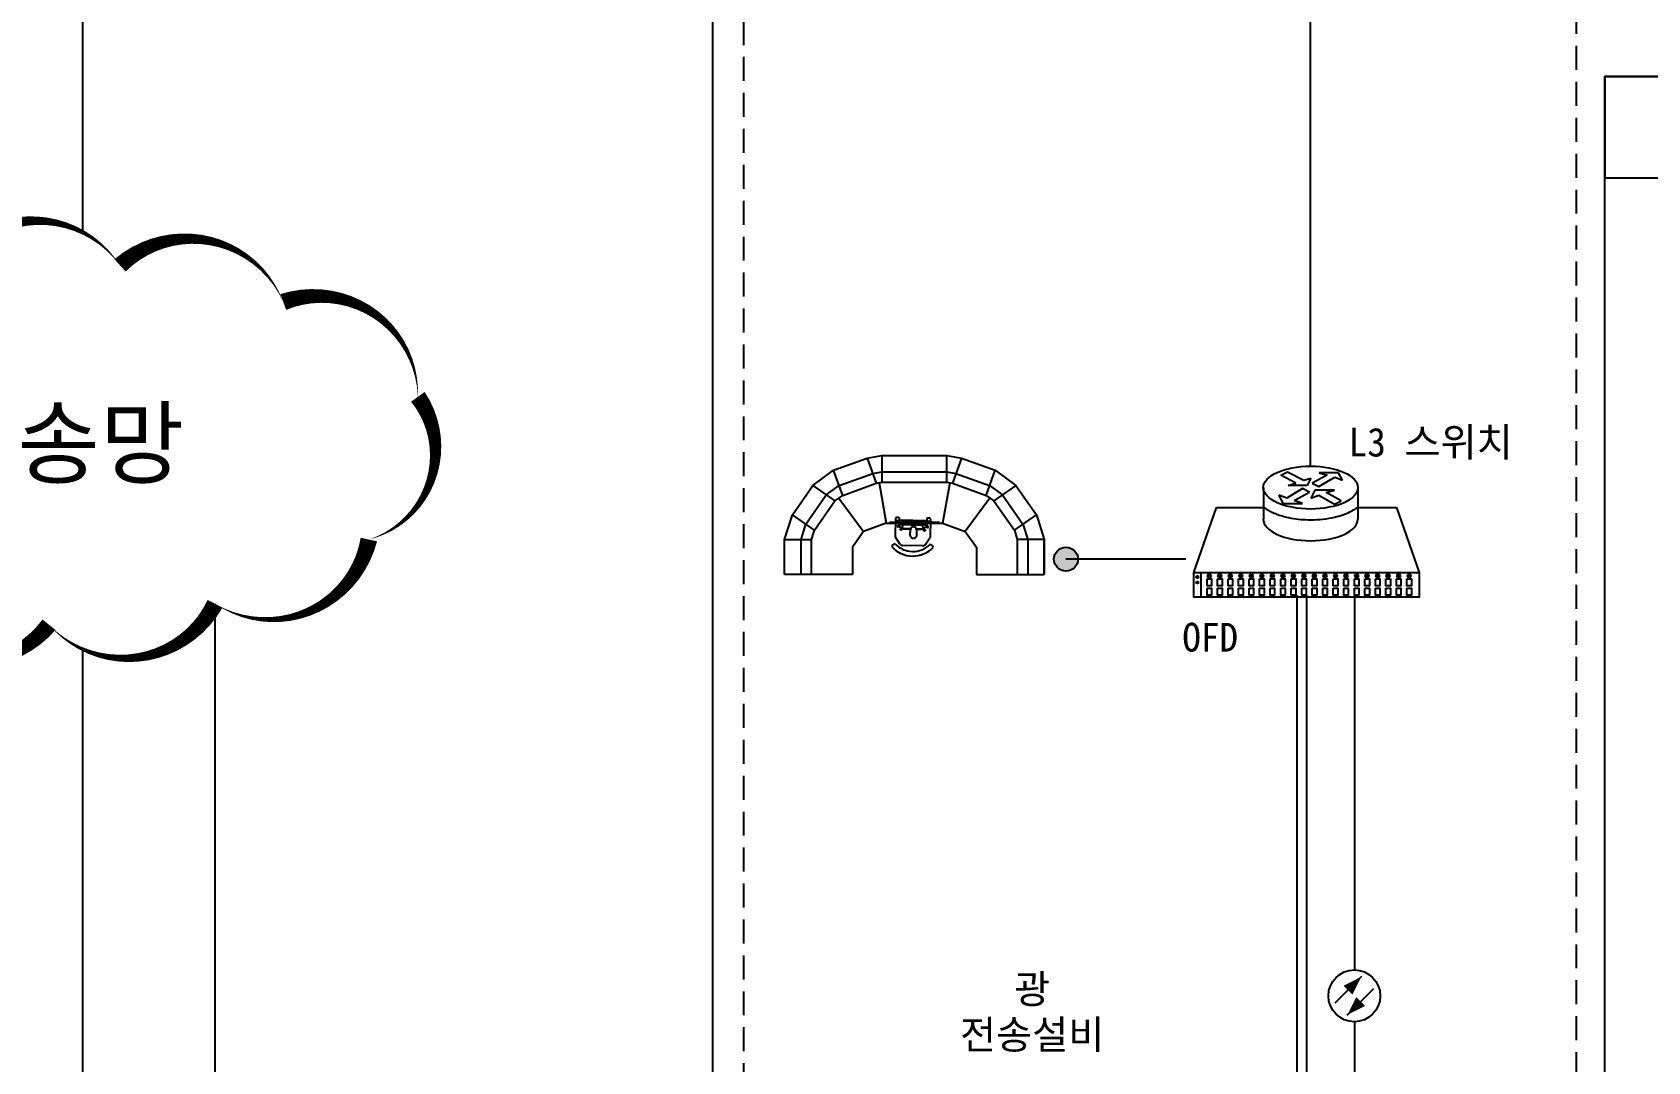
# Model space of a CAD drawing. Header units: millimetres. Extents: x 4 to 3929, y -454 to 587.
# Drawn here: x 1541.5 to 1878.6, y -221 to -6.1 of the extents above; entities that cross this region are included whole.
import ezdxf
from ezdxf.enums import TextEntityAlignment as Align

# ---------------------------------------------------------------- set-up
doc = ezdxf.new("R2010")
doc.units = ezdxf.units.MM
doc.header["$LTSCALE"] = 10
doc.linetypes.add('A-DASHD01', pattern=[0.75, 0.5, -0.25])
for name, color, linetype in [('CZ-CABL', 4, 'Continuous'), ('CZ-LIN1', 7, 'Continuous'), ('CZ-SYMB', 2, 'Continuous'), ('CZ-TABL-LIN1', 4, 'Continuous'), ('CZ-TEX2', 3, 'Continuous'), ('TN-CABL', 2, 'Continuous'), ('TT-TEXT', 3, 'Continuous')]:
    doc.layers.add(name, color=color, linetype=linetype)
doc.styles.get("Standard").update_dxf_attribs({"font": 'GulimChe.ttf'})
doc.styles.add('굴림체', font='GulimChe.ttf')

# ---------------------------------------------------------------- blocks, each defined once
blk = doc.blocks.new('WO')
at = {"layer": 'CZ-LIN1'}
h = blk.add_hatch(color=256, dxfattribs=at)
h.dxf.hatch_style = 1
edge = h.paths.add_edge_path()
edge.add_arc((0, 0), 2.5, 0, 360)
blk.add_circle((0, 0), 2.5, dxfattribs=at)
blk = doc.blocks.new('WW')
at = {"layer": 'CZ-SYMB'}
for points in [[(1.83, 4.94), (-5.02, -1.91)], [(-1.83, -4.94), (5.02, 1.91)]]:
    blk.add_lwpolyline(points, dxfattribs=at)
for points in [[(-2.78, 2.59), (1.83, 4.94), (-0.52, 0.33)], [(2.78, -2.59), (-1.83, -4.94), (0.52, -0.33)]]:
    blk.add_solid(points, dxfattribs=at)
at = {"layer": 'TN-CABL'}
blk.add_circle((0, 0), 6.67, dxfattribs=at)

msp = doc.modelspace()

# ---------------------------------------------------------------- linework, layer by layer
at = {"layer": 'CZ-CABL'}
msp.add_lwpolyline([(1928.58, -15.38), (1869.64, -15.38), (1869.64, -36.5), (1928.58, -36.5)], close=True, dxfattribs=at)
at = {"layer": 'CZ-LIN1', "flags": 128}
for points in [[(1808.23, -96.69), (1808.23, 251.06)], [(1782.18, -116.1), (1757.18, -116.1)], [(1807.36, -123.64), (1807.36, -290.82), (1772.11, -290.82)], [(1805.36, -123.64), (1805.36, -288.82), (1772.11, -288.82)], [(1817.36, -123.64), (1817.36, -201.82)], [(1699.45, -295.82), (1579.61, -295.82), (1579.61, -125.42)], [(1817.36, -212.63), (1817.36, -290.82)]]:
    msp.add_lwpolyline(points, dxfattribs=at)
at = {"layer": 'CZ-SYMB'}
for p, q in [((1710.58, -102.8), (1708.66, -97.54)), ((1715.69, -94.99), (1717.6, -100.25)), ((1718.74, -94.45), (1718.74, -100.05)), ((1732.34, -100.05), (1732.34, -94.45)), ((1735.4, -94.99), (1733.48, -100.25)), ((1740.51, -102.8), (1742.42, -97.54)), ((1704.37, -100.74), (1708.95, -103.95)), ((1718.17, -100.15), (1719.66, -108.58)), ((1732.91, -100.15), (1731.42, -108.58)), ((1746.72, -100.74), (1742.13, -103.95)), ((1709.76, -103.38), (1714.92, -110.31)), ((1741.32, -103.38), (1736.16, -110.31)), ((1704.67, -110.07), (1700.08, -106.86)), ((1721.62, -107.63), (1721.56, -111.45)), ((1722.23, -107.4), (1721.86, -107.39)), ((1722.35, -107.52), (1722.32, -109.19)), ((1728.17, -107.62), (1728.14, -109.29)), ((1728.29, -107.5), (1728.65, -107.51)), ((1728.89, -107.75), (1728.82, -111.58)), ((1746.42, -110.07), (1751.01, -106.86)), ((1714.92, -110.31), (1712.6, -113.63)), ((1719.66, -108.58), (1714.92, -110.31)), ((1719.66, -108.58), (1731.42, -108.58)), ((1720.56, -108.41), (1730.53, -108.41)), ((1720.59, -108.59), (1730.49, -108.59)), ((1722.34, -108.09), (1721.61, -108.08)), ((1722.3, -109.11), (1721.93, -109.18)), ((1722.32, -109.23), (1721.95, -109.3)), ((1722.34, -109.35), (1721.98, -109.42)), ((1728.14, -109.06), (1722.32, -108.94)), ((1728.15, -108.46), (1722.33, -108.34)), ((1722.33, -109.27), (1722.85, -109.46)), ((1728.16, -108.1), (1722.34, -107.98)), ((1722.88, -109.59), (1722.5, -110.07)), ((1722.97, -109.66), (1722.59, -110.14)), ((1723.07, -109.74), (1722.69, -110.22)), ((1722.97, -109.66), (1723.23, -108.96)), ((1724.77, -109.77), (1723.2, -109.75)), ((1724.77, -109.89), (1723.2, -109.87)), ((1725.23, -109.37), (1725.16, -109)), ((1725.23, -109.37), (1725.31, -109)), ((1727.24, -109.81), (1725.96, -109.79)), ((1727.24, -109.93), (1725.96, -109.91)), ((1727.47, -109.74), (1727.24, -109.04)), ((1727.37, -109.81), (1727.73, -110.3)), ((1727.47, -109.74), (1727.83, -110.23)), ((1727.56, -109.67), (1727.93, -110.16)), ((1728.13, -109.37), (1727.6, -109.54)), ((1728.11, -109.44), (1728.47, -109.53)), ((1728.14, -109.33), (1728.5, -109.41)), ((1728.16, -108.19), (1728.88, -108.2)), ((1728.16, -109.21), (1728.53, -109.29)), ((1731.42, -108.58), (1736.16, -110.31)), ((1736.16, -110.31), (1738.49, -113.63)), ((1698.46, -111.99), (1704.06, -111.99)), ((1712.6, -113.63), (1712.6, -119.28)), ((1722.56, -113.01), (1721.58, -111.52)), ((1727.27, -113.35), (1723.05, -113.28)), ((1727.77, -113.1), (1728.8, -111.64)), ((1738.49, -113.63), (1738.49, -119.28)), ((1752.62, -111.99), (1747.02, -111.99)), ((1752.62, -119.28), (1752.62, -111.99)), ((1712.6, -119.28), (1698.46, -119.28)), ((1738.49, -119.28), (1752.62, -119.28))]:
    msp.add_line(p, q, dxfattribs=at)
at = {"layer": 'CZ-SYMB', "linetype": 'Continuous'}
for p, q in [((1801.99, -98.6), (1803.43, -97.88)), ((1805.18, -100.25), (1801.99, -98.6)), ((1803.43, -97.88), (1806.81, -99.63)), ((1803.53, -100.76), (1805.18, -100.25)), ((1807.53, -100.76), (1803.53, -100.76)), ((1806.81, -99.63), (1808.3, -99.22)), ((1808.3, -99.22), (1807.53, -100.76)), ((1811.68, -98.6), (1808.54, -100.25)), ((1808.54, -100.25), (1809.95, -100.97)), ((1809.95, -100.97), (1813.32, -99.02)), ((1814.04, -98.08), (1810.04, -98.08)), ((1810.04, -98.08), (1811.68, -98.6)), ((1813.32, -99.02), (1814.86, -99.63)), ((1814.86, -99.63), (1814.04, -98.08)), ((1798.37, -101.16), (1798.37, -107.77)), ((1803.29, -103.34), (1801.63, -102.72)), ((1801.63, -102.72), (1802.47, -104.48)), ((1802.47, -104.48), (1806.55, -104.48)), ((1806.56, -101.38), (1803.29, -103.34)), ((1804.83, -103.86), (1807.97, -102.1)), ((1806.55, -104.48), (1804.83, -103.86)), ((1807.97, -102.1), (1806.56, -101.38)), ((1809.13, -101.69), (1808.3, -103.34)), ((1808.3, -103.34), (1809.93, -102.73)), ((1813.23, -101.7), (1809.13, -101.69)), ((1809.93, -102.73), (1813.21, -104.6)), ((1811.45, -102.21), (1813.23, -101.7)), ((1814.6, -103.96), (1811.45, -102.21)), ((1813.21, -104.6), (1814.6, -103.96)), ((1818.1, -101.16), (1818.1, -107.77))]:
    msp.add_line(p, q, dxfattribs=at)
at = {"layer": 'CZ-SYMB', "flags": 128}
for points in [[(1698.46, -119.28), (1698.46, -111.99), (1700.08, -106.86), (1704.37, -100.74), (1708.66, -97.54), (1715.69, -94.99), (1718.74, -94.45), (1732.34, -94.45), (1735.4, -94.99), (1742.42, -97.54), (1746.72, -100.74), (1751.01, -106.86), (1752.62, -111.99), (1752.62, -119.28)], [(1701.89, -119.28), (1701.89, -111.99), (1702.89, -108.83), (1707.17, -102.7), (1709.83, -100.76), (1716.86, -98.21), (1718.74, -97.87), (1732.34, -97.87), (1734.23, -98.21), (1741.25, -100.76), (1743.91, -102.7), (1748.2, -108.83), (1749.19, -111.99), (1749.19, -119.28)], [(1704.06, -119.28), (1704.06, -111.99), (1704.67, -110.07), (1708.95, -103.95), (1710.58, -102.8), (1717.6, -100.25), (1718.74, -100.05), (1732.34, -100.05), (1733.48, -100.25), (1740.51, -102.8), (1742.13, -103.95), (1746.42, -110.07), (1747.02, -111.99), (1747.02, -119.28)]]:
    msp.add_lwpolyline(points, dxfattribs=at)
at = {"layer": 'CZ-SYMB'}
for points in [[(1783.88, -118.87), (1788.58, -105.29)], [(1788.58, -105.29), (1798.37, -105.29)], [(1818.1, -105.29), (1826.17, -105.29)], [(1826.17, -105.29), (1830.87, -118.87)], [(1785.34, -118.87), (1785.34, -124.04)]]:
    msp.add_lwpolyline(points, dxfattribs=at)
for points in [[(1783.88, -118.87), (1830.87, -118.87), (1830.87, -124.04), (1783.88, -124.04)], [(1786.62, -120.2), (1787.55, -120.2), (1787.55, -121.69), (1786.62, -121.69)], [(1788.81, -120.2), (1789.75, -120.2), (1789.75, -121.69), (1788.81, -121.69)], [(1791.01, -120.2), (1791.94, -120.2), (1791.94, -121.69), (1791.01, -121.69)], [(1793.21, -120.2), (1794.14, -120.2), (1794.14, -121.69), (1793.21, -121.69)], [(1795.4, -120.2), (1796.33, -120.2), (1796.33, -121.69), (1795.4, -121.69)], [(1797.6, -120.2), (1798.53, -120.2), (1798.53, -121.69), (1797.6, -121.69)], [(1799.79, -120.2), (1800.73, -120.2), (1800.73, -121.69), (1799.79, -121.69)], [(1801.99, -120.2), (1802.92, -120.2), (1802.92, -121.69), (1801.99, -121.69)], [(1804.18, -120.2), (1805.12, -120.2), (1805.12, -121.69), (1804.18, -121.69)], [(1806.38, -120.2), (1807.31, -120.2), (1807.31, -121.69), (1806.38, -121.69)], [(1808.58, -120.2), (1809.51, -120.2), (1809.51, -121.69), (1808.58, -121.69)], [(1810.77, -120.2), (1811.7, -120.2), (1811.7, -121.69), (1810.77, -121.69)], [(1812.97, -120.2), (1813.9, -120.2), (1813.9, -121.69), (1812.97, -121.69)], [(1815.16, -120.2), (1816.1, -120.2), (1816.1, -121.69), (1815.16, -121.69)], [(1817.36, -120.2), (1818.29, -120.2), (1818.29, -121.69), (1817.36, -121.69)], [(1819.55, -120.2), (1820.49, -120.2), (1820.49, -121.69), (1819.55, -121.69)], [(1821.75, -120.2), (1822.68, -120.2), (1822.68, -121.69), (1821.75, -121.69)], [(1823.95, -120.2), (1824.88, -120.2), (1824.88, -121.69), (1823.95, -121.69)], [(1826.14, -120.2), (1827.07, -120.2), (1827.07, -121.69), (1826.14, -121.69)], [(1828.34, -120.2), (1829.27, -120.2), (1829.27, -121.69), (1828.34, -121.69)], [(1786.62, -122.14), (1787.55, -122.14), (1787.55, -123.64), (1786.62, -123.64)], [(1788.81, -122.14), (1789.75, -122.14), (1789.75, -123.64), (1788.81, -123.64)], [(1791.01, -122.14), (1791.94, -122.14), (1791.94, -123.64), (1791.01, -123.64)], [(1793.21, -122.14), (1794.14, -122.14), (1794.14, -123.64), (1793.21, -123.64)], [(1795.4, -122.14), (1796.33, -122.14), (1796.33, -123.64), (1795.4, -123.64)], [(1797.6, -122.14), (1798.53, -122.14), (1798.53, -123.64), (1797.6, -123.64)], [(1799.79, -122.14), (1800.73, -122.14), (1800.73, -123.64), (1799.79, -123.64)], [(1801.99, -122.14), (1802.92, -122.14), (1802.92, -123.64), (1801.99, -123.64)], [(1804.18, -122.14), (1805.12, -122.14), (1805.12, -123.64), (1804.18, -123.64)], [(1806.38, -122.14), (1807.31, -122.14), (1807.31, -123.64), (1806.38, -123.64)], [(1808.58, -122.14), (1809.51, -122.14), (1809.51, -123.64), (1808.58, -123.64)], [(1810.77, -122.14), (1811.7, -122.14), (1811.7, -123.64), (1810.77, -123.64)], [(1812.97, -122.14), (1813.9, -122.14), (1813.9, -123.64), (1812.97, -123.64)], [(1815.16, -122.14), (1816.1, -122.14), (1816.1, -123.64), (1815.16, -123.64)], [(1817.36, -122.14), (1818.29, -122.14), (1818.29, -123.64), (1817.36, -123.64)], [(1819.55, -122.14), (1820.49, -122.14), (1820.49, -123.64), (1819.55, -123.64)], [(1821.75, -122.14), (1822.68, -122.14), (1822.68, -123.64), (1821.75, -123.64)], [(1823.95, -122.14), (1824.88, -122.14), (1824.88, -123.64), (1823.95, -123.64)], [(1826.14, -122.14), (1827.07, -122.14), (1827.07, -123.64), (1826.14, -123.64)], [(1828.34, -122.14), (1829.27, -122.14), (1829.27, -123.64), (1828.34, -123.64)]]:
    msp.add_lwpolyline(points, close=True, dxfattribs=at)
for centre, radius in [((1784.61, -119.81), 0.226), ((1784.61, -120.96), 0.226), ((1787.09, -119.56), 0.377), ((1787.09, -119.56), 0.102), ((1789.28, -119.56), 0.377), ((1789.28, -119.56), 0.102), ((1791.48, -119.56), 0.377), ((1791.48, -119.56), 0.102), ((1793.67, -119.56), 0.377), ((1793.67, -119.56), 0.102), ((1795.87, -119.56), 0.377), ((1795.87, -119.56), 0.102), ((1798.06, -119.56), 0.377), ((1798.06, -119.56), 0.102), ((1800.26, -119.56), 0.377), ((1800.26, -119.56), 0.102), ((1802.46, -119.56), 0.377), ((1802.46, -119.56), 0.102), ((1804.65, -119.56), 0.377), ((1804.65, -119.56), 0.102), ((1806.85, -119.56), 0.377), ((1806.85, -119.56), 0.102), ((1809.04, -119.56), 0.377), ((1809.04, -119.56), 0.102), ((1811.24, -119.56), 0.377), ((1811.24, -119.56), 0.102), ((1813.43, -119.56), 0.377), ((1813.43, -119.56), 0.102), ((1815.63, -119.56), 0.377), ((1815.63, -119.56), 0.102), ((1817.83, -119.56), 0.377), ((1817.83, -119.56), 0.102), ((1820.02, -119.56), 0.377), ((1820.02, -119.56), 0.102), ((1822.22, -119.56), 0.377), ((1822.22, -119.56), 0.102), ((1824.41, -119.56), 0.377), ((1824.41, -119.56), 0.102), ((1826.61, -119.56), 0.377), ((1826.61, -119.56), 0.102), ((1828.8, -119.56), 0.377), ((1828.8, -119.56), 0.102)]:
    msp.add_circle(centre, radius, dxfattribs=at)
at = {"layer": 'CZ-SYMB', "linetype": 'Continuous'}
msp.add_ellipse((1808.23, -101.16), major_axis=(9.87, 0), ratio=0.453362, dxfattribs=at)
at = {"layer": 'CZ-SYMB'}
for centre, major_axis, start_param, end_param in [((1721.86, -107.63), (0, 0.24), -0.017424, 1.553372), ((1722.23, -107.52), (0.0801, 0.0893), 5.426508, 6.997304), ((1728.29, -107.62), (0.0801, 0.0893), 0.714119, 2.284915), ((1728.65, -107.75), (0, 0.24), 4.694816, 6.265613), ((1720.56, -109.01), (0, 0.6), -0.000729, 0.39197), ((1720.59, -109.19), (0.001, 0.6), 0.000992, 0.393691), ((1720.59, -109.19), (0.001, 0.6), 0.000992, 0.393691), ((1722.68, -109.19), (0.24, 0.268), 2.284915, 2.506481), ((1723.2, -109.39), (0, 0.36), 1.775205, 3.124436), ((1725.42, -110.95), (0, 0.824), 1.553692, 1.929886), ((1729.41, -111.02), (0, 4.81), 1.399465, 1.554909), ((1725.38, -110.96), (0.004, 0.785), 1.935432, 2.320905), ((1728.14, -110.83), (-0.01, 3.54), 1.205507, 1.386945), ((1725.37, -110.11), (-0.002, 0.753), 0.390852, 0.790214), ((1725.36, -110.07), (0, 0.716), -0.017328, 0.39244), ((1725.36, -110.07), (0, 0.716), -0.427269, -0.017501), ((1725.34, -110.1), (-0.006, 0.753), -0.834369, -0.435007), ((1722.55, -110.74), (0, 3.54), -1.422972, -1.241534), ((1725.27, -110.95), (0.001, 0.824), 4.320942, 4.697136), ((1721.28, -110.88), (0, 4.81), 4.694952, 4.850396), ((1727.25, -109.45), (0, 0.36), 3.124813, 4.474043), ((1727.78, -109.28), (0.24, 0.268), 5.204942, 5.426508), ((1730.49, -109.19), (0, 0.6), -0.392193, 0.000507), ((1730.49, -109.19), (0, 0.6), -0.392193, 0.000507), ((1730.53, -109.01), (0, 0.6), -0.392166, 0.000533), ((1721.52, -113.59), (0, 0.69), -0.016497, 1.521956), ((1725.22, -109.44), (0, 6.02), 2.323208, 3.926347), ((1725.22, -109.44), (0, 5.06), 2.323142, 3.926281), ((1721.68, -111.46), (0.0801, 0.0893), 2.284915, 2.885982), ((1723.06, -112.68), (0, 0.6), 2.15542, 3.125149), ((1725.36, -110.99), (-0.005, 0.753), 2.308495, 2.707857), ((1725.34, -111.02), (-0.001, 0.716), 2.713036, 3.122804), ((1725.34, -111.02), (0, 0.716), 3.124424, 3.534191), ((1725.33, -110.99), (0.001, 0.753), 3.536325, 3.935687), ((1725.31, -110.96), (0.003, 0.785), 3.937098, 4.322571), ((1727.28, -112.75), (0, 0.6), 3.125236, 4.094965), ((1728.7, -111.57), (0.0801, 0.0893), 4.825441, 5.426508), ((1728.79, -113.71), (0, 0.69), -1.554732, -0.016279)]:
    msp.add_ellipse(centre, major_axis=major_axis, ratio=1, start_param=start_param, end_param=end_param, dxfattribs=at)
at = {"layer": 'CZ-SYMB', "linetype": 'Continuous'}
msp.add_ellipse((1808.23, -107.77), major_axis=(9.87, 0), ratio=0.453362, start_param=3.141593, end_param=6.283185, dxfattribs=at)
msp.add_open_spline([(1798.37, -105.22), (1798.6, -105.4), (1798.85, -105.57), (1799.42, -105.92), (1799.75, -106.1), (1800.43, -106.42), (1800.78, -106.57), (1801.51, -106.85), (1801.89, -106.97), (1802.88, -107.26), (1803.51, -107.41), (1804.82, -107.64), (1805.49, -107.73), (1806.85, -107.85), (1807.54, -107.88), (1809.1, -107.88), (1809.97, -107.84), (1811.67, -107.65), (1812.5, -107.51), (1813.86, -107.19), (1814.4, -107.03), (1815.45, -106.67), (1815.95, -106.47), (1816.79, -106.06), (1817.14, -105.87), (1817.69, -105.52), (1817.9, -105.37), (1818.1, -105.22)], degree=3, knots=[3.674492, 3.674492, 3.674492, 3.674492, 3.776754, 3.776754, 3.898353, 3.898353, 4.019952, 4.019952, 4.141551, 4.141551, 4.331714, 4.331714, 4.521877, 4.521877, 4.71204, 4.71204, 4.951523, 4.951523, 5.191007, 5.191007, 5.361452, 5.361452, 5.531897, 5.531897, 5.663441, 5.663441, 5.750283, 5.750283, 5.750283, 5.750283], dxfattribs=at)
at = {"layer": 'CZ-TABL-LIN1', "ltscale": 10}
msp.add_lwpolyline([(1552.01, -47.89), (1552.01, 476.26), (2281, 476.26, -0.414214), (2289, 468.26), (2289, -404.96, -0.414214), (2281, -412.96), (1560.01, -412.96, -0.414214), (1552.01, -404.96), (1552.01, -134.92)], format="xyb", dxfattribs=at)
at = {"layer": 'CZ-TABL-LIN1', "flags": 128}
for points in [[(1683.48, -393.26), (1683.48, 457.74), (2272.38, 457.74), (2272.38, -393.26)], [(1869.64, -383.8), (1869.64, -15.38), (2264.45, -15.38), (2264.45, -383.8)]]:
    msp.add_lwpolyline(points, close=True, dxfattribs=at)
at = {"layer": 'CZ-TABL-LIN1', "linetype": 'A-DASHD01'}
msp.add_lwpolyline([(1689.95, -383.8), (1689.95, 336.01), (1863.62, 336.01), (1863.62, -383.8)], close=True, dxfattribs=at)
at = {"layer": 'CZ-TABL-LIN1', "flags": 128}
msp.add_lwpolyline([(1455.17, -91.79, 0, 3.5, 0.520567), (1476.75, -117.16, 0, 3.5, 0.520567), (1510.08, -127.42, 0, 3.5, 0.520567), (1544.95, -129.79, 0, 3.5, 0.520567), (1579.61, -125.42, 0, 3.5, 0.520567), (1611.71, -112.01, 0, 3.5, 0.520567), (1621.93, -82.22, 0, 3.5, 0.520567), (1593.84, -62.43, 0, 3.5, 0.520567), (1559.77, -54.79, 0, 3.5, 0.520567), (1524.82, -54.34, 0, 3.5, 0.520567), (1490.51, -60.86, 0, 3.5, 0.520567)], format="xyseb", close=True, dxfattribs=at)

# ---------------------------------------------------------------- block references
at = {"layer": 'CZ-LIN1', "xscale": 0.81, "yscale": 0.81, "zscale": 0.81}
msp.add_blockref('WW', (1817.36, -207.23), dxfattribs=at)
at = {"layer": 'CZ-TABL-LIN1'}
msp.add_blockref('WO', (1757.18, -116.1), dxfattribs=at)

# ---------------------------------------------------------------- texts
at = {"layer": 'CZ-TEX2', "style": '굴림체'}
for s, p in [('광', (1750.13, -205.73)), ('전송설비', (1750.13, -215.25))]:
    msp.add_text(s, height=6, dxfattribs=at).set_placement(p, align=Align.MIDDLE)
at = {"layer": 'TT-TEXT'}
msp.add_text('광전송망', height=14, dxfattribs=at).set_placement((1538.02, -91.87), align=Align.MIDDLE_CENTER)
at = {"layer": 'TT-TEXT', "style": '굴림체'}
for s, p in [('L3 스위치', (1833.29, -91.61)), ('OFD', (1787.28, -132.39))]:
    msp.add_text(s, height=6, dxfattribs=at).set_placement(p, align=Align.MIDDLE)

doc.saveas('drawing.dxf')
